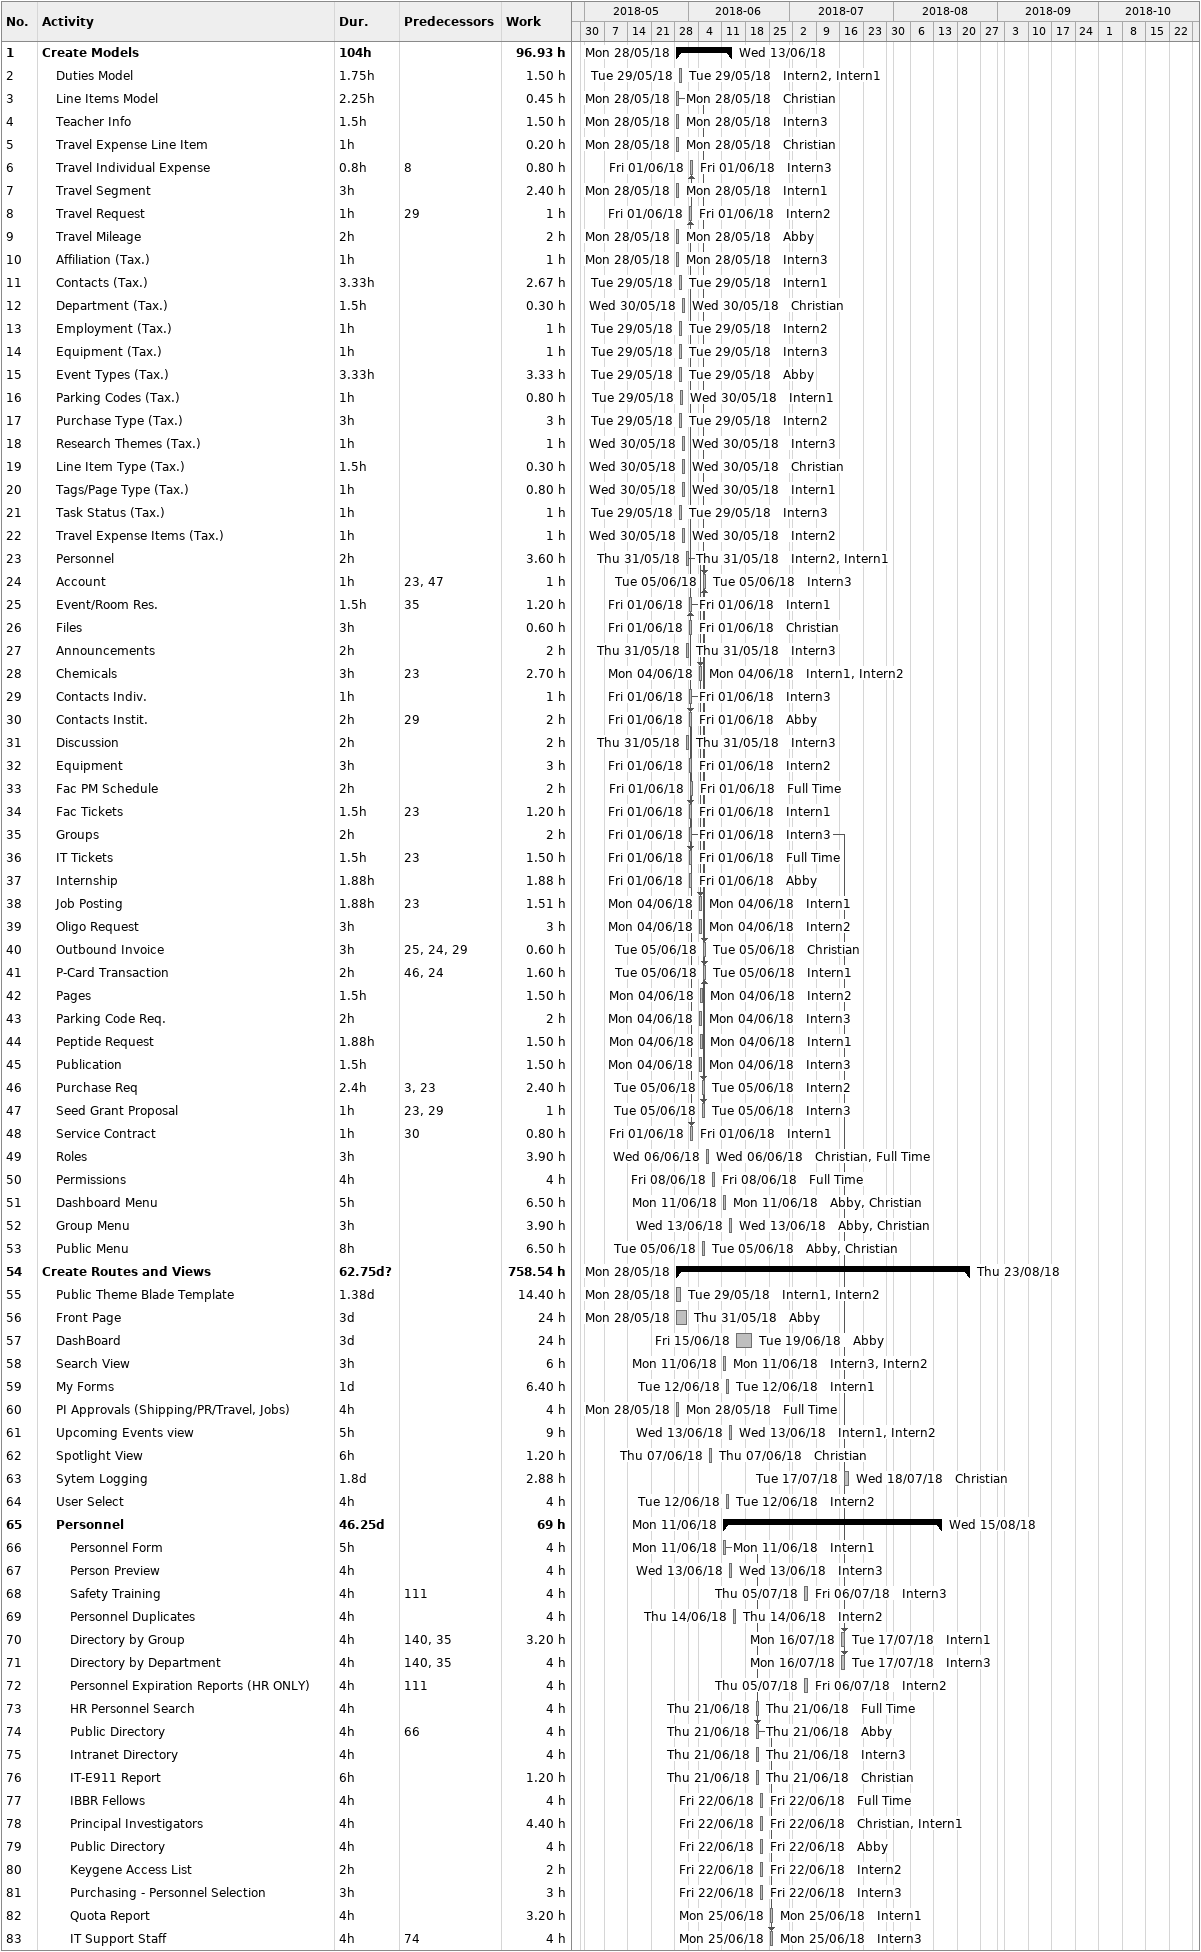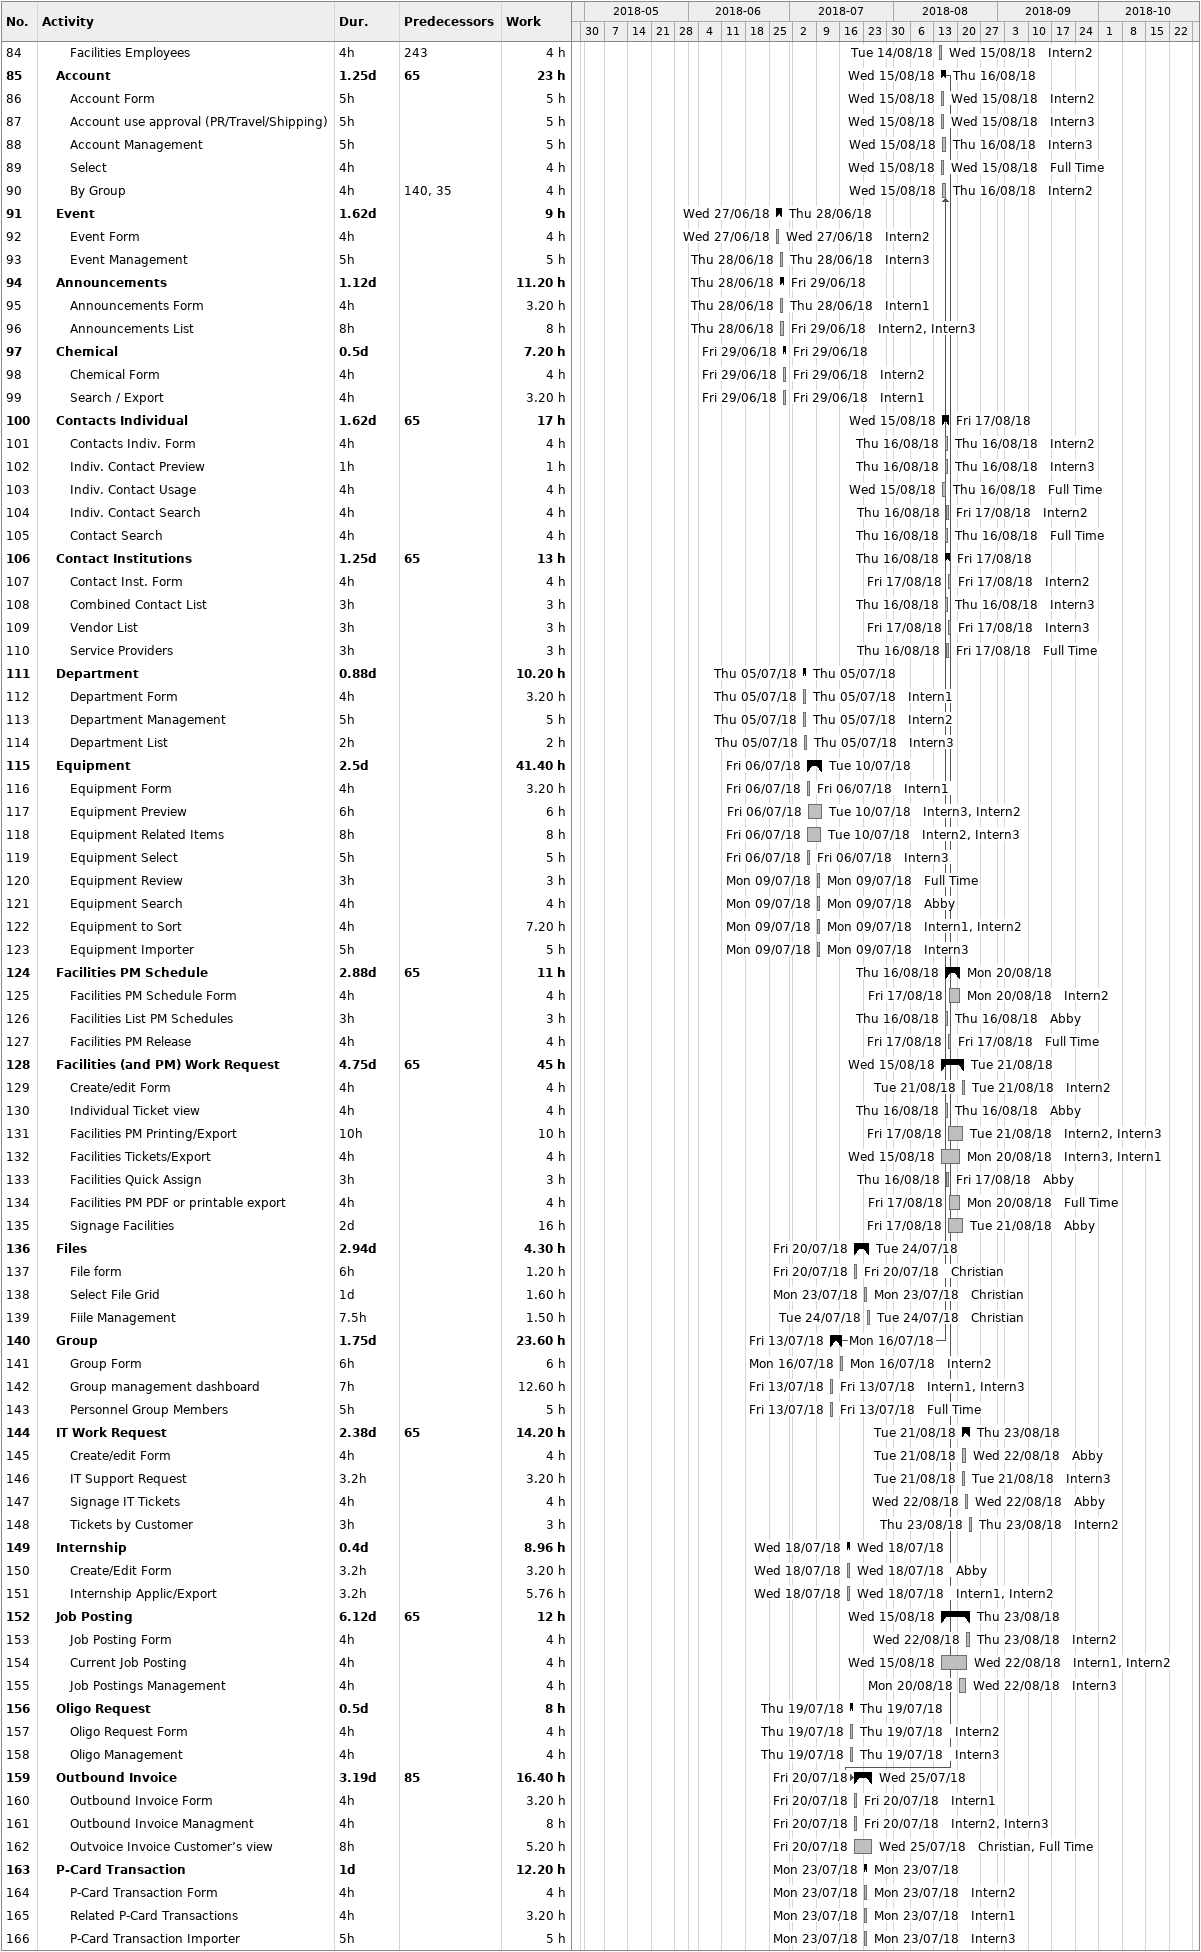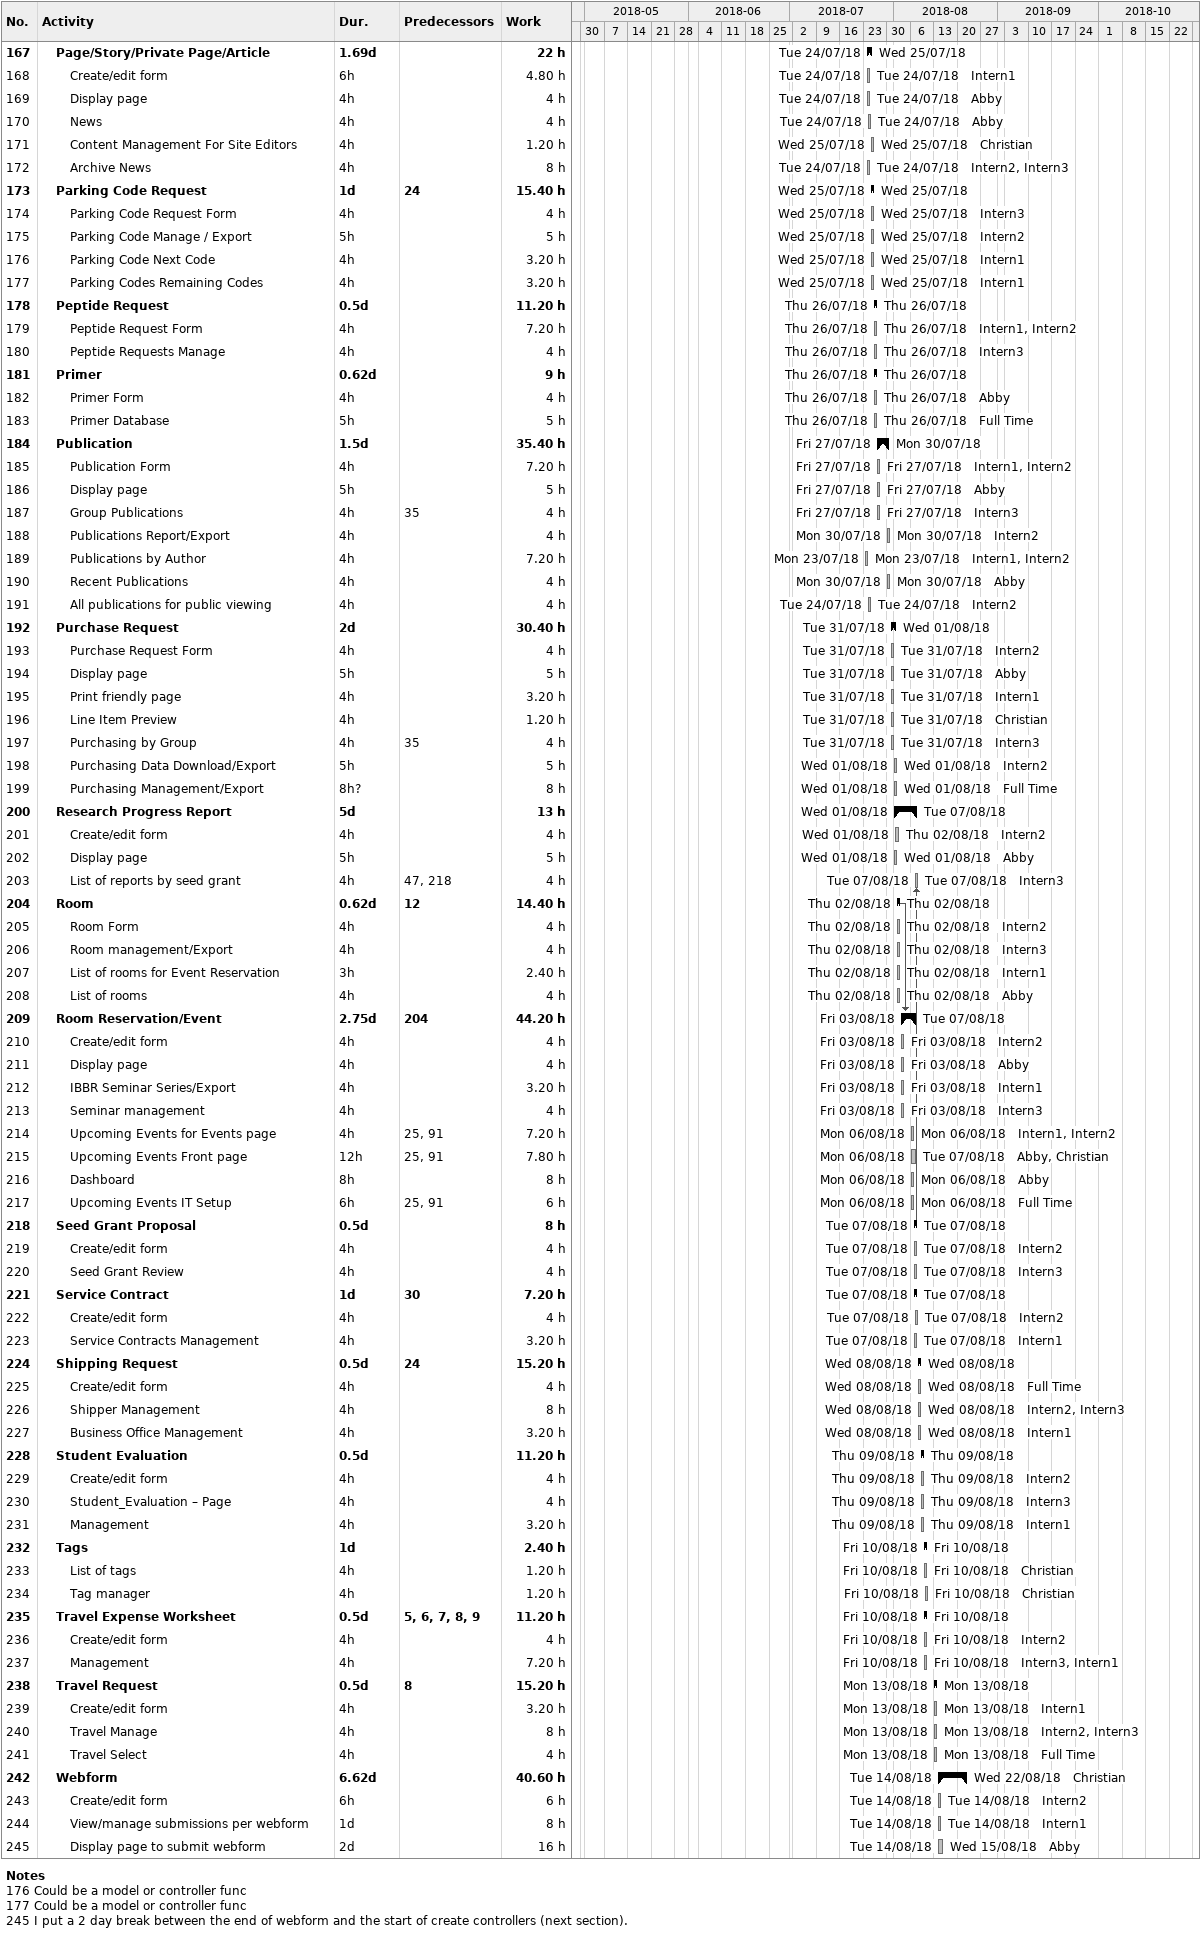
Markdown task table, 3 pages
| ID | Level | Task | Duration | Start | Finish | Predecessors | Resources | Work (h) |
|---|---|---|---|---|---|---|---|---|
| 1 | 1 | **Create Models** | 104h | 2018-05-28 | 2018-06-13 |  |  | 96.93 |
| 2 | 2 | Duties Model | 1.75h | 2018-05-29 | 2018-05-29 |  | Intern2, Intern1 | 1.50 |
| 3 | 2 | Line Items Model | 2.25h | 2018-05-28 | 2018-05-28 |  | Christian | 0.45 |
| 4 | 2 | Teacher Info | 1.5h | 2018-05-28 | 2018-05-28 |  | Intern3 | 1.50 |
| 5 | 2 | Travel Expense Line Item | 1h | 2018-05-28 | 2018-05-28 |  | Christian | 0.20 |
| 6 | 2 | Travel Individual Expense | 0.8h | 2018-06-01 | 2018-06-01 | 8 | Intern3 | 0.80 |
| 7 | 2 | Travel Segment | 3h | 2018-05-28 | 2018-05-28 |  | Intern1 | 2.40 |
| 8 | 2 | Travel Request | 1h | 2018-06-01 | 2018-06-01 | 29 | Intern2 | 1 |
| 9 | 2 | Travel Mileage | 2h | 2018-05-28 | 2018-05-28 |  | Abby | 2 |
| 10 | 2 | Affiliation (Tax.) | 1h | 2018-05-28 | 2018-05-28 |  | Intern3 | 1 |
| 11 | 2 | Contacts (Tax.) | 3.33h | 2018-05-29 | 2018-05-29 |  | Intern1 | 2.67 |
| 12 | 2 | Department (Tax.) | 1.5h | 2018-05-30 | 2018-05-30 |  | Christian | 0.30 |
| 13 | 2 | Employment (Tax.) | 1h | 2018-05-29 | 2018-05-29 |  | Intern2 | 1 |
| 14 | 2 | Equipment (Tax.) | 1h | 2018-05-29 | 2018-05-29 |  | Intern3 | 1 |
| 15 | 2 | Event Types (Tax.) | 3.33h | 2018-05-29 | 2018-05-29 |  | Abby | 3.33 |
| 16 | 2 | Parking Codes (Tax.) | 1h | 2018-05-29 | 2018-05-30 |  | Intern1 | 0.80 |
| 17 | 2 | Purchase Type (Tax.) | 3h | 2018-05-29 | 2018-05-29 |  | Intern2 | 3 |
| 18 | 2 | Research Themes (Tax.) | 1h | 2018-05-30 | 2018-05-30 |  | Intern3 | 1 |
| 19 | 2 | Line Item Type (Tax.) | 1.5h | 2018-05-30 | 2018-05-30 |  | Christian | 0.30 |
| 20 | 2 | Tags/Page Type (Tax.) | 1h | 2018-05-30 | 2018-05-30 |  | Intern1 | 0.80 |
| 21 | 2 | Task Status (Tax.) | 1h | 2018-05-29 | 2018-05-29 |  | Intern3 | 1 |
| 22 | 2 | Travel Expense Items (Tax.) | 1h | 2018-05-30 | 2018-05-30 |  | Intern2 | 1 |
| 23 | 2 | Personnel | 2h | 2018-05-31 | 2018-05-31 |  | Intern2, Intern1 | 3.60 |
| 24 | 2 | Account | 1h | 2018-06-05 | 2018-06-05 | 23, 47 | Intern3 | 1 |
| 25 | 2 | Event/Room Res. | 1.5h | 2018-06-01 | 2018-06-01 | 35 | Intern1 | 1.20 |
| 26 | 2 | Files | 3h | 2018-06-01 | 2018-06-01 |  | Christian | 0.60 |
| 27 | 2 | Announcements | 2h | 2018-05-31 | 2018-05-31 |  | Intern3 | 2 |
| 28 | 2 | Chemicals | 3h | 2018-06-04 | 2018-06-04 | 23 | Intern1, Intern2 | 2.70 |
| 29 | 2 | Contacts Indiv. | 1h | 2018-06-01 | 2018-06-01 |  | Intern3 | 1 |
| 30 | 2 | Contacts Instit. | 2h | 2018-06-01 | 2018-06-01 | 29 | Abby | 2 |
| 31 | 2 | Discussion | 2h | 2018-05-31 | 2018-05-31 |  | Intern3 | 2 |
| 32 | 2 | Equipment | 3h | 2018-06-01 | 2018-06-01 |  | Intern2 | 3 |
| 33 | 2 | Fac PM Schedule | 2h | 2018-06-01 | 2018-06-01 |  | Full Time | 2 |
| 34 | 2 | Fac Tickets | 1.5h | 2018-06-01 | 2018-06-01 | 23 | Intern1 | 1.20 |
| 35 | 2 | Groups | 2h | 2018-06-01 | 2018-06-01 |  | Intern3 | 2 |
| 36 | 2 | IT Tickets | 1.5h | 2018-06-01 | 2018-06-01 | 23 | Full Time | 1.50 |
| 37 | 2 | Internship | 1.88h | 2018-06-01 | 2018-06-01 |  | Abby | 1.88 |
| 38 | 2 | Job Posting | 1.88h | 2018-06-04 | 2018-06-04 | 23 | Intern1 | 1.51 |
| 39 | 2 | Oligo Request | 3h | 2018-06-04 | 2018-06-04 |  | Intern2 | 3 |
| 40 | 2 | Outbound Invoice | 3h | 2018-06-05 | 2018-06-05 | 25, 24, 29 | Christian | 0.60 |
| 41 | 2 | P-Card Transaction | 2h | 2018-06-05 | 2018-06-05 | 46, 24 | Intern1 | 1.60 |
| 42 | 2 | Pages | 1.5h | 2018-06-04 | 2018-06-04 |  | Intern2 | 1.50 |
| 43 | 2 | Parking Code Req. | 2h | 2018-06-04 | 2018-06-04 |  | Intern3 | 2 |
| 44 | 2 | Peptide Request | 1.88h | 2018-06-04 | 2018-06-04 |  | Intern1 | 1.50 |
| 45 | 2 | Publication | 1.5h | 2018-06-04 | 2018-06-04 |  | Intern3 | 1.50 |
| 46 | 2 | Purchase Req | 2.4h | 2018-06-05 | 2018-06-05 | 3, 23 | Intern2 | 2.40 |
| 47 | 2 | Seed Grant Proposal | 1h | 2018-06-05 | 2018-06-05 | 23, 29 | Intern3 | 1 |
| 48 | 2 | Service Contract | 1h | 2018-06-01 | 2018-06-01 | 30 | Intern1 | 0.80 |
| 49 | 2 | Roles | 3h | 2018-06-06 | 2018-06-06 |  | Christian, Full Time | 3.90 |
| 50 | 2 | Permissions | 4h | 2018-06-08 | 2018-06-08 |  | Full Time | 4 |
| 51 | 2 | Dashboard Menu | 5h | 2018-06-11 | 2018-06-11 |  | Abby, Christian | 6.50 |
| 52 | 2 | Group Menu | 3h | 2018-06-13 | 2018-06-13 |  | Abby, Christian | 3.90 |
| 53 | 2 | Public Menu | 8h | 2018-06-05 | 2018-06-05 |  | Abby, Christian | 6.50 |
| 54 | 1 | **Create Routes and Views** | 62.75d? | 2018-05-28 | 2018-08-23 |  |  | 758.54 |
| 55 | 2 | Public Theme Blade Template | 1.38d | 2018-05-28 | 2018-05-29 |  | Intern1, Intern2 | 14.40 |
| 56 | 2 | Front Page | 3d | 2018-05-28 | 2018-05-31 |  | Abby | 24 |
| 57 | 2 | DashBoard | 3d | 2018-06-15 | 2018-06-19 |  | Abby | 24 |
| 58 | 2 | Search View | 3h | 2018-06-11 | 2018-06-11 |  | Intern3, Intern2 | 6 |
| 59 | 2 | My Forms | 1d | 2018-06-12 | 2018-06-12 |  | Intern1 | 6.40 |
| 60 | 2 | PI Approvals (Shipping/PR/Travel, Jobs) | 4h | 2018-05-28 | 2018-05-28 |  | Full Time | 4 |
| 61 | 2 | Upcoming Events view | 5h | 2018-06-13 | 2018-06-13 |  | Intern1, Intern2 | 9 |
| 62 | 2 | Spotlight View | 6h | 2018-06-07 | 2018-06-07 |  | Christian | 1.20 |
| 63 | 2 | Sytem Logging | 1.8d | 2018-07-17 | 2018-07-18 |  | Christian | 2.88 |
| 64 | 2 | User Select | 4h | 2018-06-12 | 2018-06-12 |  | Intern2 | 4 |
| 65 | 2 | **Personnel** | 46.25d | 2018-06-11 | 2018-08-15 |  |  | 69 |
| 66 | 3 | Personnel Form | 5h | 2018-06-11 | 2018-06-11 |  | Intern1 | 4 |
| 67 | 3 | Person Preview | 4h | 2018-06-13 | 2018-06-13 |  | Intern3 | 4 |
| 68 | 3 | Safety Training | 4h | 2018-07-05 | 2018-07-06 | 111 | Intern3 | 4 |
| 69 | 3 | Personnel Duplicates | 4h | 2018-06-14 | 2018-06-14 |  | Intern2 | 4 |
| 70 | 3 | Directory by Group | 4h | 2018-07-16 | 2018-07-17 | 140, 35 | Intern1 | 3.20 |
| 71 | 3 | Directory by Department | 4h | 2018-07-16 | 2018-07-17 | 140, 35 | Intern3 | 4 |
| 72 | 3 | Personnel Expiration Reports (HR ONLY) | 4h | 2018-07-05 | 2018-07-06 | 111 | Intern2 | 4 |
| 73 | 3 | HR Personnel Search | 4h | 2018-06-21 | 2018-06-21 |  | Full Time | 4 |
| 74 | 3 | Public Directory | 4h | 2018-06-21 | 2018-06-21 | 66 | Abby | 4 |
| 75 | 3 | Intranet Directory | 4h | 2018-06-21 | 2018-06-21 |  | Intern3 | 4 |
| 76 | 3 | IT-E911 Report | 6h | 2018-06-21 | 2018-06-21 |  | Christian | 1.20 |
| 77 | 3 | IBBR Fellows | 4h | 2018-06-22 | 2018-06-22 |  | Full Time | 4 |
| 78 | 3 | Principal Investigators | 4h | 2018-06-22 | 2018-06-22 |  | Christian, Intern1 | 4.40 |
| 79 | 3 | Public Directory | 4h | 2018-06-22 | 2018-06-22 |  | Abby | 4 |
| 80 | 3 | Keygene Access List | 2h | 2018-06-22 | 2018-06-22 |  | Intern2 | 2 |
| 81 | 3 | Purchasing - Personnel Selection | 3h | 2018-06-22 | 2018-06-22 |  | Intern3 | 3 |
| 82 | 3 | Quota Report | 4h | 2018-06-25 | 2018-06-25 |  | Intern1 | 3.20 |
| 83 | 3 | IT Support Staff | 4h | 2018-06-25 | 2018-06-25 | 74 | Intern3 | 4 |
| 84 | 3 | Facilities Employees | 4h | 2018-08-14 | 2018-08-15 | 243 | Intern2 | 4 |
| 85 | 2 | **Account** | 1.25d | 2018-08-15 | 2018-08-16 | 65 |  | 23 |
| 86 | 3 | Account Form | 5h | 2018-08-15 | 2018-08-15 |  | Intern2 | 5 |
| 87 | 3 | Account use approval (PR/Travel/Shipping) | 5h | 2018-08-15 | 2018-08-15 |  | Intern3 | 5 |
| 88 | 3 | Account Management | 5h | 2018-08-15 | 2018-08-16 |  | Intern3 | 5 |
| 89 | 3 | Select | 4h | 2018-08-15 | 2018-08-15 |  | Full Time | 4 |
| 90 | 3 | By Group | 4h | 2018-08-15 | 2018-08-16 | 140, 35 | Intern2 | 4 |
| 91 | 2 | **Event** | 1.62d | 2018-06-27 | 2018-06-28 |  |  | 9 |
| 92 | 3 | Event Form | 4h | 2018-06-27 | 2018-06-27 |  | Intern2 | 4 |
| 93 | 3 | Event Management | 5h | 2018-06-28 | 2018-06-28 |  | Intern3 | 5 |
| 94 | 2 | **Announcements** | 1.12d | 2018-06-28 | 2018-06-29 |  |  | 11.20 |
| 95 | 3 | Announcements Form | 4h | 2018-06-28 | 2018-06-28 |  | Intern1 | 3.20 |
| 96 | 3 | Announcements List | 8h | 2018-06-28 | 2018-06-29 |  | Intern2, Intern3 | 8 |
| 97 | 2 | **Chemical** | 0.5d | 2018-06-29 | 2018-06-29 |  |  | 7.20 |
| 98 | 3 | Chemical Form | 4h | 2018-06-29 | 2018-06-29 |  | Intern2 | 4 |
| 99 | 3 | Search / Export | 4h | 2018-06-29 | 2018-06-29 |  | Intern1 | 3.20 |
| 100 | 2 | **Contacts Individual** | 1.62d | 2018-08-15 | 2018-08-17 | 65 |  | 17 |
| 101 | 3 | Contacts Indiv. Form | 4h | 2018-08-16 | 2018-08-16 |  | Intern2 | 4 |
| 102 | 3 | Indiv. Contact Preview | 1h | 2018-08-16 | 2018-08-16 |  | Intern3 | 1 |
| 103 | 3 | Indiv. Contact Usage | 4h | 2018-08-15 | 2018-08-16 |  | Full Time | 4 |
| 104 | 3 | Indiv. Contact Search | 4h | 2018-08-16 | 2018-08-17 |  | Intern2 | 4 |
| 105 | 3 | Contact Search | 4h | 2018-08-16 | 2018-08-16 |  | Full Time | 4 |
| 106 | 2 | **Contact Institutions** | 1.25d | 2018-08-16 | 2018-08-17 | 65 |  | 13 |
| 107 | 3 | Contact Inst. Form | 4h | 2018-08-17 | 2018-08-17 |  | Intern2 | 4 |
| 108 | 3 | Combined Contact List | 3h | 2018-08-16 | 2018-08-16 |  | Intern3 | 3 |
| 109 | 3 | Vendor List | 3h | 2018-08-17 | 2018-08-17 |  | Intern3 | 3 |
| 110 | 3 | Service Providers | 3h | 2018-08-16 | 2018-08-17 |  | Full Time | 3 |
| 111 | 2 | **Department** | 0.88d | 2018-07-05 | 2018-07-05 |  |  | 10.20 |
| 112 | 3 | Department Form | 4h | 2018-07-05 | 2018-07-05 |  | Intern1 | 3.20 |
| 113 | 3 | Department Management | 5h | 2018-07-05 | 2018-07-05 |  | Intern2 | 5 |
| 114 | 3 | Department List | 2h | 2018-07-05 | 2018-07-05 |  | Intern3 | 2 |
| 115 | 2 | **Equipment** | 2.5d | 2018-07-06 | 2018-07-10 |  |  | 41.40 |
| 116 | 3 | Equipment Form | 4h | 2018-07-06 | 2018-07-06 |  | Intern1 | 3.20 |
| 117 | 3 | Equipment Preview | 6h | 2018-07-06 | 2018-07-10 |  | Intern3, Intern2 | 6 |
| 118 | 3 | Equipment Related Items | 8h | 2018-07-06 | 2018-07-10 |  | Intern2, Intern3 | 8 |
| 119 | 3 | Equipment Select | 5h | 2018-07-06 | 2018-07-06 |  | Intern3 | 5 |
| 120 | 3 | Equipment Review | 3h | 2018-07-09 | 2018-07-09 |  | Full Time | 3 |
| 121 | 3 | Equipment Search | 4h | 2018-07-09 | 2018-07-09 |  | Abby | 4 |
| 122 | 3 | Equipment to Sort | 4h | 2018-07-09 | 2018-07-09 |  | Intern1, Intern2 | 7.20 |
| 123 | 3 | Equipment Importer | 5h | 2018-07-09 | 2018-07-09 |  | Intern3 | 5 |
| 124 | 2 | **Facilities PM Schedule** | 2.88d | 2018-08-16 | 2018-08-20 | 65 |  | 11 |
| 125 | 3 | Facilities PM Schedule Form | 4h | 2018-08-17 | 2018-08-20 |  | Intern2 | 4 |
| 126 | 3 | Facilities List PM Schedules | 3h | 2018-08-16 | 2018-08-16 |  | Abby | 3 |
| 127 | 3 | Facilities PM Release | 4h | 2018-08-17 | 2018-08-17 |  | Full Time | 4 |
| 128 | 2 | **Facilities (and PM) Work Request** | 4.75d | 2018-08-15 | 2018-08-21 | 65 |  | 45 |
| 129 | 3 | Create/edit Form | 4h | 2018-08-21 | 2018-08-21 |  | Intern2 | 4 |
| 130 | 3 | Individual Ticket view | 4h | 2018-08-16 | 2018-08-16 |  | Abby | 4 |
| 131 | 3 | Facilities PM Printing/Export | 10h | 2018-08-17 | 2018-08-21 |  | Intern2, Intern3 | 10 |
| 132 | 3 | Facilities Tickets/Export | 4h | 2018-08-15 | 2018-08-20 |  | Intern3, Intern1 | 4 |
| 133 | 3 | Facilities Quick Assign | 3h | 2018-08-16 | 2018-08-17 |  | Abby | 3 |
| 134 | 3 | Facilities PM PDF or printable export | 4h | 2018-08-17 | 2018-08-20 |  | Full Time | 4 |
| 135 | 3 | Signage Facilities | 2d | 2018-08-17 | 2018-08-21 |  | Abby | 16 |
| 136 | 2 | **Files** | 2.94d | 2018-07-20 | 2018-07-24 |  |  | 4.30 |
| 137 | 3 | File form | 6h | 2018-07-20 | 2018-07-20 |  | Christian | 1.20 |
| 138 | 3 | Select File Grid | 1d | 2018-07-23 | 2018-07-23 |  | Christian | 1.60 |
| 139 | 3 | Fiile Management | 7.5h | 2018-07-24 | 2018-07-24 |  | Christian | 1.50 |
| 140 | 2 | **Group** | 1.75d | 2018-07-13 | 2018-07-16 |  |  | 23.60 |
| 141 | 3 | Group Form | 6h | 2018-07-16 | 2018-07-16 |  | Intern2 | 6 |
| 142 | 3 | Group management dashboard | 7h | 2018-07-13 | 2018-07-13 |  | Intern1, Intern3 | 12.60 |
| 143 | 3 | Personnel Group Members | 5h | 2018-07-13 | 2018-07-13 |  | Full Time | 5 |
| 144 | 2 | **IT Work Request** | 2.38d | 2018-08-21 | 2018-08-23 | 65 |  | 14.20 |
| 145 | 3 | Create/edit Form | 4h | 2018-08-21 | 2018-08-22 |  | Abby | 4 |
| 146 | 3 | IT Support Request | 3.2h | 2018-08-21 | 2018-08-21 |  | Intern3 | 3.20 |
| 147 | 3 | Signage IT Tickets | 4h | 2018-08-22 | 2018-08-22 |  | Abby | 4 |
| 148 | 3 | Tickets by Customer | 3h | 2018-08-23 | 2018-08-23 |  | Intern2 | 3 |
| 149 | 2 | **Internship** | 0.4d | 2018-07-18 | 2018-07-18 |  |  | 8.96 |
| 150 | 3 | Create/Edit Form | 3.2h | 2018-07-18 | 2018-07-18 |  | Abby | 3.20 |
| 151 | 3 | Internship Applic/Export | 3.2h | 2018-07-18 | 2018-07-18 |  | Intern1, Intern2 | 5.76 |
| 152 | 2 | **Job Posting** | 6.12d | 2018-08-15 | 2018-08-23 | 65 |  | 12 |
| 153 | 3 | Job Posting Form | 4h | 2018-08-22 | 2018-08-23 |  | Intern2 | 4 |
| 154 | 3 | Current Job Posting | 4h | 2018-08-15 | 2018-08-22 |  | Intern1, Intern2 | 4 |
| 155 | 3 | Job Postings Management | 4h | 2018-08-20 | 2018-08-22 |  | Intern3 | 4 |
| 156 | 2 | **Oligo Request** | 0.5d | 2018-07-19 | 2018-07-19 |  |  | 8 |
| 157 | 3 | Oligo Request Form | 4h | 2018-07-19 | 2018-07-19 |  | Intern2 | 4 |
| 158 | 3 | Oligo Management | 4h | 2018-07-19 | 2018-07-19 |  | Intern3 | 4 |
| 159 | 2 | **Outbound Invoice** | 3.19d | 2018-07-20 | 2018-07-25 | 85 |  | 16.40 |
| 160 | 3 | Outbound Invoice Form | 4h | 2018-07-20 | 2018-07-20 |  | Intern1 | 3.20 |
| 161 | 3 | Outbound Invoice Managment | 4h | 2018-07-20 | 2018-07-20 |  | Intern2, Intern3 | 8 |
| 162 | 3 | Outvoice Invoice Customer’s view | 8h | 2018-07-20 | 2018-07-25 |  | Christian, Full Time | 5.20 |
| 163 | 2 | **P-Card Transaction** | 1d | 2018-07-23 | 2018-07-23 |  |  | 12.20 |
| 164 | 3 | P-Card Transaction Form | 4h | 2018-07-23 | 2018-07-23 |  | Intern2 | 4 |
| 165 | 3 | Related P-Card Transactions | 4h | 2018-07-23 | 2018-07-23 |  | Intern1 | 3.20 |
| 166 | 3 | P-Card Transaction Importer | 5h | 2018-07-23 | 2018-07-23 |  | Intern3 | 5 |
| 167 | 2 | **Page/Story/Private Page/Article** | 1.69d | 2018-07-24 | 2018-07-25 |  |  | 22 |
| 168 | 3 | Create/edit form | 6h | 2018-07-24 | 2018-07-24 |  | Intern1 | 4.80 |
| 169 | 3 | Display page | 4h | 2018-07-24 | 2018-07-24 |  | Abby | 4 |
| 170 | 3 | News | 4h | 2018-07-24 | 2018-07-24 |  | Abby | 4 |
| 171 | 3 | Content Management For Site Editors | 4h | 2018-07-25 | 2018-07-25 |  | Christian | 1.20 |
| 172 | 3 | Archive News | 4h | 2018-07-24 | 2018-07-24 |  | Intern2, Intern3 | 8 |
| 173 | 2 | **Parking Code Request** | 1d | 2018-07-25 | 2018-07-25 | 24 |  | 15.40 |
| 174 | 3 | Parking Code Request Form | 4h | 2018-07-25 | 2018-07-25 |  | Intern3 | 4 |
| 175 | 3 | Parking Code Manage / Export | 5h | 2018-07-25 | 2018-07-25 |  | Intern2 | 5 |
| 176 | 3 | Parking Code Next Code | 4h | 2018-07-25 | 2018-07-25 |  | Intern1 | 3.20 |
| 177 | 3 | Parking Codes Remaining Codes | 4h | 2018-07-25 | 2018-07-25 |  | Intern1 | 3.20 |
| 178 | 2 | **Peptide Request** | 0.5d | 2018-07-26 | 2018-07-26 |  |  | 11.20 |
| 179 | 3 | Peptide Request Form | 4h | 2018-07-26 | 2018-07-26 |  | Intern1, Intern2 | 7.20 |
| 180 | 3 | Peptide Requests Manage | 4h | 2018-07-26 | 2018-07-26 |  | Intern3 | 4 |
| 181 | 2 | **Primer** | 0.62d | 2018-07-26 | 2018-07-26 |  |  | 9 |
| 182 | 3 | Primer Form | 4h | 2018-07-26 | 2018-07-26 |  | Abby | 4 |
| 183 | 3 | Primer Database | 5h | 2018-07-26 | 2018-07-26 |  | Full Time | 5 |
| 184 | 2 | **Publication** | 1.5d | 2018-07-27 | 2018-07-30 |  |  | 35.40 |
| 185 | 3 | Publication Form | 4h | 2018-07-27 | 2018-07-27 |  | Intern1, Intern2 | 7.20 |
| 186 | 3 | Display page | 5h | 2018-07-27 | 2018-07-27 |  | Abby | 5 |
| 187 | 3 | Group Publications | 4h | 2018-07-27 | 2018-07-27 | 35 | Intern3 | 4 |
| 188 | 3 | Publications Report/Export | 4h | 2018-07-30 | 2018-07-30 |  | Intern2 | 4 |
| 189 | 3 | Publications by Author | 4h | 2018-07-23 | 2018-07-23 |  | Intern1, Intern2 | 7.20 |
| 190 | 3 | Recent Publications | 4h | 2018-07-30 | 2018-07-30 |  | Abby | 4 |
| 191 | 3 | All publications for public viewing | 4h | 2018-07-24 | 2018-07-24 |  | Intern2 | 4 |
| 192 | 2 | **Purchase Request** | 2d | 2018-07-31 | 2018-08-01 |  |  | 30.40 |
| 193 | 3 | Purchase Request Form | 4h | 2018-07-31 | 2018-07-31 |  | Intern2 | 4 |
| 194 | 3 | Display page | 5h | 2018-07-31 | 2018-07-31 |  | Abby | 5 |
| 195 | 3 | Print friendly page | 4h | 2018-07-31 | 2018-07-31 |  | Intern1 | 3.20 |
| 196 | 3 | Line Item Preview | 4h | 2018-07-31 | 2018-07-31 |  | Christian | 1.20 |
| 197 | 3 | Purchasing by Group | 4h | 2018-07-31 | 2018-07-31 | 35 | Intern3 | 4 |
| 198 | 3 | Purchasing Data Download/Export | 5h | 2018-08-01 | 2018-08-01 |  | Intern2 | 5 |
| 199 | 3 | Purchasing Management/Export | 8h? | 2018-08-01 | 2018-08-01 |  | Full Time | 8 |
| 200 | 2 | **Research Progress Report** | 5d | 2018-08-01 | 2018-08-07 |  |  | 13 |
| 201 | 3 | Create/edit form | 4h | 2018-08-01 | 2018-08-02 |  | Intern2 | 4 |
| 202 | 3 | Display page | 5h | 2018-08-01 | 2018-08-01 |  | Abby | 5 |
| 203 | 3 | List of reports by seed grant | 4h | 2018-08-07 | 2018-08-07 | 47, 218 | Intern3 | 4 |
| 204 | 2 | **Room** | 0.62d | 2018-08-02 | 2018-08-02 | 12 |  | 14.40 |
| 205 | 3 | Room Form | 4h | 2018-08-02 | 2018-08-02 |  | Intern2 | 4 |
| 206 | 3 | Room management/Export | 4h | 2018-08-02 | 2018-08-02 |  | Intern3 | 4 |
| 207 | 3 | List of rooms for Event Reservation | 3h | 2018-08-02 | 2018-08-02 |  | Intern1 | 2.40 |
| 208 | 3 | List of rooms | 4h | 2018-08-02 | 2018-08-02 |  | Abby | 4 |
| 209 | 2 | **Room Reservation/Event** | 2.75d | 2018-08-03 | 2018-08-07 | 204 |  | 44.20 |
| 210 | 3 | Create/edit form | 4h | 2018-08-03 | 2018-08-03 |  | Intern2 | 4 |
| 211 | 3 | Display page | 4h | 2018-08-03 | 2018-08-03 |  | Abby | 4 |
| 212 | 3 | IBBR Seminar Series/Export | 4h | 2018-08-03 | 2018-08-03 |  | Intern1 | 3.20 |
| 213 | 3 | Seminar management | 4h | 2018-08-03 | 2018-08-03 |  | Intern3 | 4 |
| 214 | 3 | Upcoming Events for Events page | 4h | 2018-08-06 | 2018-08-06 | 25, 91 | Intern1, Intern2 | 7.20 |
| 215 | 3 | Upcoming Events Front page | 12h | 2018-08-06 | 2018-08-07 | 25, 91 | Abby, Christian | 7.80 |
| 216 | 3 | Dashboard | 8h | 2018-08-06 | 2018-08-06 |  | Abby | 8 |
| 217 | 3 | Upcoming Events IT Setup | 6h | 2018-08-06 | 2018-08-06 | 25, 91 | Full Time | 6 |
| 218 | 2 | **Seed Grant Proposal** | 0.5d | 2018-08-07 | 2018-08-07 |  |  | 8 |
| 219 | 3 | Create/edit form | 4h | 2018-08-07 | 2018-08-07 |  | Intern2 | 4 |
| 220 | 3 | Seed Grant Review | 4h | 2018-08-07 | 2018-08-07 |  | Intern3 | 4 |
| 221 | 2 | **Service Contract** | 1d | 2018-08-07 | 2018-08-07 | 30 |  | 7.20 |
| 222 | 3 | Create/edit form | 4h | 2018-08-07 | 2018-08-07 |  | Intern2 | 4 |
| 223 | 3 | Service Contracts Management | 4h | 2018-08-07 | 2018-08-07 |  | Intern1 | 3.20 |
| 224 | 2 | **Shipping Request** | 0.5d | 2018-08-08 | 2018-08-08 | 24 |  | 15.20 |
| 225 | 3 | Create/edit form | 4h | 2018-08-08 | 2018-08-08 |  | Full Time | 4 |
| 226 | 3 | Shipper Management | 4h | 2018-08-08 | 2018-08-08 |  | Intern2, Intern3 | 8 |
| 227 | 3 | Business Office Management | 4h | 2018-08-08 | 2018-08-08 |  | Intern1 | 3.20 |
| 228 | 2 | **Student Evaluation** | 0.5d | 2018-08-09 | 2018-08-09 |  |  | 11.20 |
| 229 | 3 | Create/edit form | 4h | 2018-08-09 | 2018-08-09 |  | Intern2 | 4 |
| 230 | 3 | Student_Evaluation – Page | 4h | 2018-08-09 | 2018-08-09 |  | Intern3 | 4 |
| 231 | 3 | Management | 4h | 2018-08-09 | 2018-08-09 |  | Intern1 | 3.20 |
| 232 | 2 | **Tags** | 1d | 2018-08-10 | 2018-08-10 |  |  | 2.40 |
| 233 | 3 | List of tags | 4h | 2018-08-10 | 2018-08-10 |  | Christian | 1.20 |
| 234 | 3 | Tag manager | 4h | 2018-08-10 | 2018-08-10 |  | Christian | 1.20 |
| 235 | 2 | **Travel Expense Worksheet** | 0.5d | 2018-08-10 | 2018-08-10 | 5, 6, 7, 8, 9 |  | 11.20 |
| 236 | 3 | Create/edit form | 4h | 2018-08-10 | 2018-08-10 |  | Intern2 | 4 |
| 237 | 3 | Management | 4h | 2018-08-10 | 2018-08-10 |  | Intern3, Intern1 | 7.20 |
| 238 | 2 | **Travel Request** | 0.5d | 2018-08-13 | 2018-08-13 | 8 |  | 15.20 |
| 239 | 3 | Create/edit form | 4h | 2018-08-13 | 2018-08-13 |  | Intern1 | 3.20 |
| 240 | 3 | Travel Manage | 4h | 2018-08-13 | 2018-08-13 |  | Intern2, Intern3 | 8 |
| 241 | 3 | Travel Select | 4h | 2018-08-13 | 2018-08-13 |  | Full Time | 4 |
| 242 | 2 | **Webform** | 6.62d | 2018-08-14 | 2018-08-22 |  | Christian | 40.60 |
| 243 | 3 | Create/edit form | 6h | 2018-08-14 | 2018-08-14 |  | Intern2 | 6 |
| 244 | 3 | View/manage submissions per webform | 1d | 2018-08-14 | 2018-08-14 |  | Intern1 | 8 |
| 245 | 3 | Display page to submit webform | 2d | 2018-08-14 | 2018-08-15 |  | Abby | 16 |

Notes
- 176: Could be a model or controller func
- 177: Could be a model or controller func
- 245: I put a 2 day break between the end of webform and the start of create controllers (next section).
